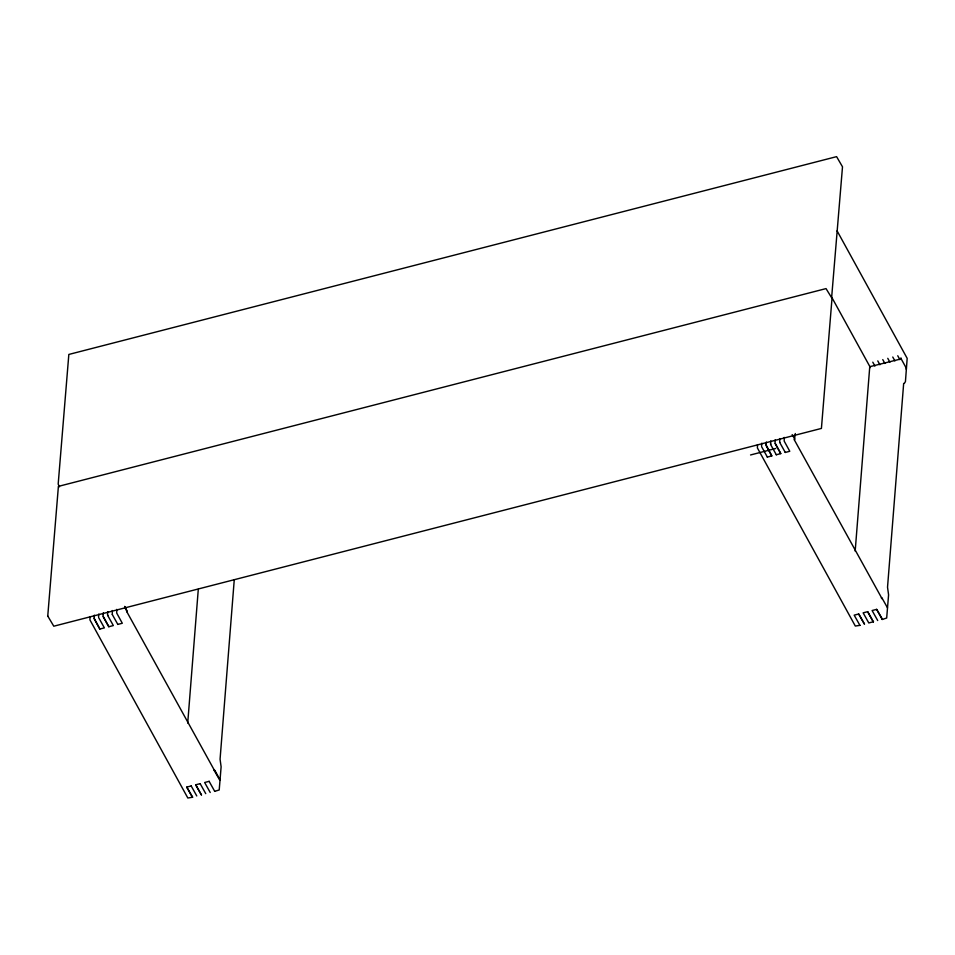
<?xml version="1.0" encoding="UTF-8"?>
<svg xmlns="http://www.w3.org/2000/svg" width="955" height="955" viewBox="0 0 955 955"><rect width="100%" height="100%" fill="white"/><g stroke="black" fill="none" stroke-linecap="round" stroke-linejoin="round"><path stroke-width="1.43" d="M766.005 445.018L766.316 442.022M766.089 444.851L771.843 455.905L767.283 457.087M770.566 443.693L770.685 444.409M775.281 439.718L775.03 443.084L780.808 453.601L776.248 454.771M779.781 442.428L779.758 438.56M90.033 616.56L89.937 619.914L187.837 798.01L192.612 797.234M94.068 617.992L94.366 615.151M98.544 616.835L98.843 613.993M103.033 615.677L103.331 612.835M107.509 614.531L107.808 611.678M112.296 610.532L112.32 614.399M116.773 609.374L116.725 613.086L122.3 623.257L117.74 624.427M187.717 723.066L198.294 589.223M234.262 579.685L220.068 759.189L221.118 766.817L219.208 789.964L214.624 791.361M757.494 444.6L757.399 447.943L855.31 626.038L860.037 625.346M761.529 446.021L761.827 443.18M770.792 440.876L770.625 444.218M784.246 437.402L784.198 441.126L789.773 451.285L785.213 452.467M795.312 433.534L794.453 439.885M855.179 551.095L869.754 366.696L901.198 358.901M191.275 785.941L186.714 787.123L192.624 797.115M873.538 621.681L868.799 622.958L863.141 612.847L867.701 611.666L873.204 621.681M877.693 620.523L872.106 610.532L876.666 609.362L882.504 619.377M903.669 383.409L887.529 587.218L888.58 594.846L886.682 618.004L882.169 619.509M901.007 357.97L900.338 358.65M124.711 606.425L126.979 611.857M219.877 780.331L213.884 769.921M201.529 795.002L195.679 784.807L200.24 783.637M904.349 383.373L905.436 381.606L907.178 358.364L837.093 230.859M906.068 369.072L906.402 368.379L900.971 358.483M831.721 296.528L842.501 166.815L836.592 156.644L68.832 354.448L58.183 484.113L59.52 486.847M750.546 454.962L775.711 448.48M209.205 781.321L204.645 782.503L210.219 792.495M794.214 439.646L882.145 598.857M126.752 611.606L214.684 770.828M881.346 597.961L882.265 598.319M873.359 621.872L867.629 611.689M859.918 625.334L854.176 615.151L858.736 613.981L864.514 624.188L858.664 613.993M897.748 355.749L899.885 359.629M892.758 357.027L894.895 360.918M887.768 358.316L889.893 362.196M882.766 359.605L884.903 363.485M877.776 360.894L879.913 364.774M872.786 362.184L874.923 366.063M831.59 296.981L870.399 367.568M792.173 434.609L794.787 439.193M882.181 598.343L887.482 607.81M876.666 609.362L882.169 619.365M779.71 442.452L785.285 452.443M775.221 443.609L780.724 453.625M770.745 444.767L776.32 454.759M766.256 445.913L771.759 455.929M767.354 457.063L761.636 446.737M214.803 770.291L220.008 779.769M124.699 606.58L127.385 611.451M209.121 781.345L214.708 791.337M112.236 614.423L117.823 624.415M107.76 615.569L113.335 625.561L108.775 626.743L103.271 616.727M200.156 783.661L205.743 793.641M108.858 626.719L103.14 616.393M195.751 784.795L201.266 794.799M191.191 785.965L196.778 795.957M99.893 629.035L94.163 618.303M186.798 787.099L192.301 797.115M107.831 615.557L107.593 614.662M98.723 617.73L104.37 627.877L99.809 629.047L94.235 618.888M47.75 616.047L53.79 626.205L821.419 428.425L832.008 298.342L826.027 288.601L58.398 486.382L47.75 616.047"/></g></svg>
